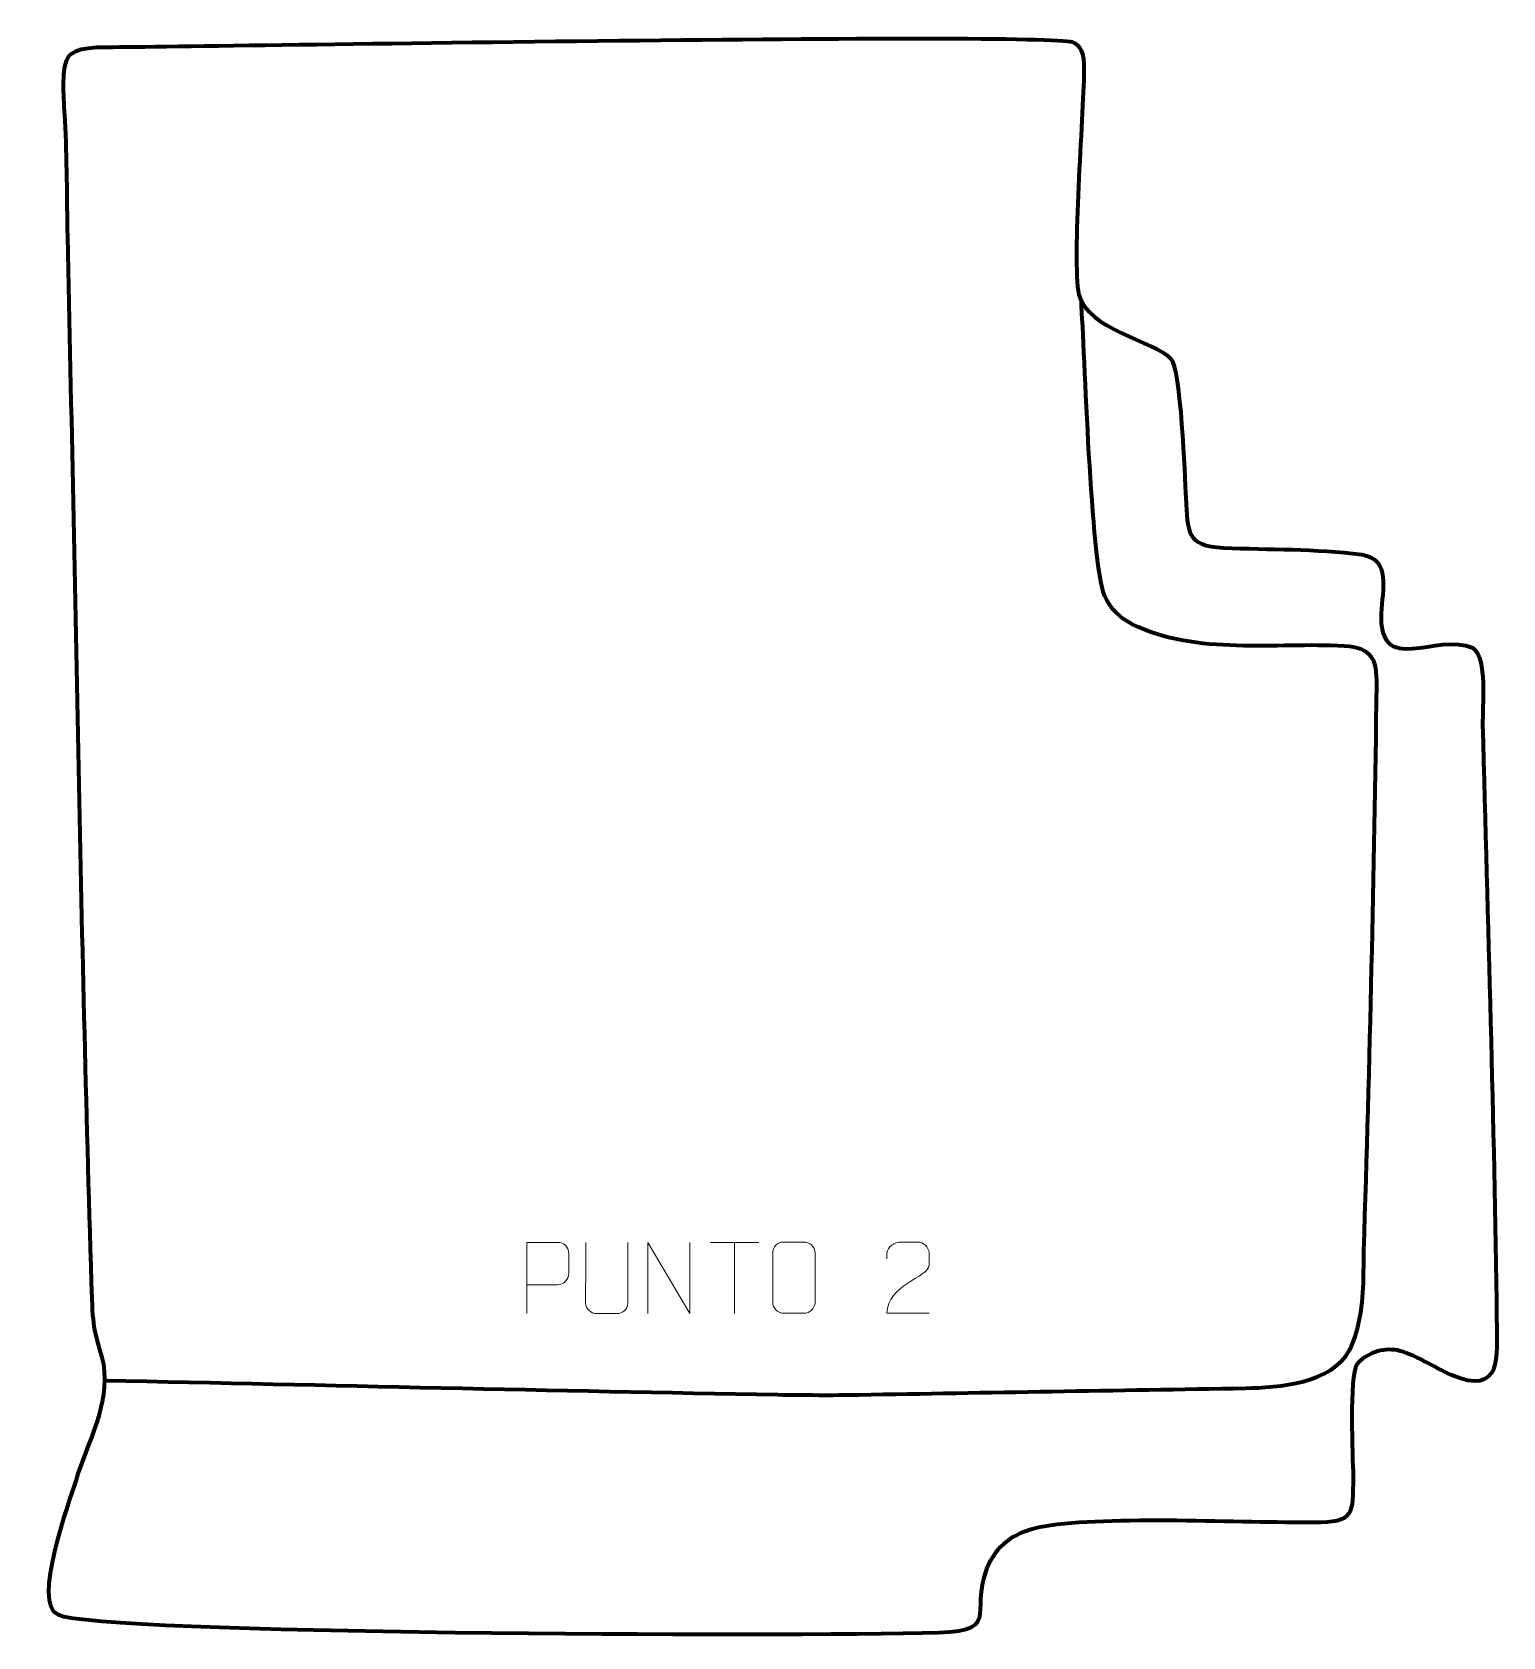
# Model space of a CAD drawing. Header units: millimetres. Extents: x -529 to -14, y 74 to 636.
import ezdxf

# ---------------------------------------------------------------- set-up
doc = ezdxf.new("R2010")
doc.units = ezdxf.units.MM
doc.header["$MEASUREMENT"] = 0
doc.layers.add('layer 2', color=7, linetype='Continuous')
doc.layers.add('layer 3', color=7, linetype='Continuous')

msp = doc.modelspace()

# ---------------------------------------------------------------- linework, layer by layer
at = {"layer": 'layer 2', "color": 142, "lineweight": 158}
msp.add_open_spline([(-503.5975, 163.6355), (-425.0298, 161.9783), (-346.3435, 160.0032), (-267.7855, 158.6553), (-267.7855, 158.6553), (-258.253, 158.4918), (-248.766, 158.4369), (-239.2323, 158.5961), (-239.2323, 158.5961), (-194.0874, 159.4204), (-148.9405, 160.1397), (-103.7947, 160.9148), (-103.7947, 160.9148), (-92.1594, 161.1147), (-73.3827, 162.5632), (-67.3812, 174.2472), (-67.3812, 174.2472), (-63.2447, 182.3005), (-62.5111, 192.3482), (-62.389, 201.2588), (-62.389, 201.2588), (-62.368, 203.853), (-62.3529, 206.4195), (-62.2902, 209.0147), (-62.2902, 209.0147), (-60.2415, 275.1495), (-58.6225, 341.284), (-57.7694, 407.4459), (-57.7694, 407.4459), (-57.6605, 416.0922), (-59.3984, 420.4447), (-69.1907, 420.9889), (-69.1907, 420.9889), (-93.5547, 422.343), (-120.664, 417.6179), (-143.455, 428.6112), (-143.455, 428.6112), (-148.164, 431.1617), (-150.9649, 433.927), (-153.2232, 438.7772), (-153.2232, 438.7772), (-157.9834, 450.4551), (-160.2458, 525.0182), (-161.3374, 541.7456)], degree=3, knots=[0, 0, 0, 0, 0.08333333, 0.08333333, 0.08333333, 0.08333333, 0.16666667, 0.16666667, 0.16666667, 0.16666667, 0.25, 0.25, 0.25, 0.25, 0.33333333, 0.33333333, 0.33333333, 0.33333333, 0.41666667, 0.41666667, 0.41666667, 0.41666667, 0.5, 0.5, 0.5, 0.5, 0.58333333, 0.58333333, 0.58333333, 0.58333333, 0.66666667, 0.66666667, 0.66666667, 0.66666667, 0.75, 0.75, 0.75, 0.75, 0.83333333, 0.83333333, 0.83333333, 0.83333333, 1, 1, 1, 1], dxfattribs=at)
at = {"layer": 'layer 3', "color": 242, "lineweight": 158}
msp.add_open_spline([(-502.7734, 630.9552), (-513.6688, 630.8966), (-516.3827, 629.2859), (-517.4559, 624.9299), (-517.4559, 624.9299), (-518.4897, 620.7338), (-518.0873, 613.9565), (-517.5858, 605.2852), (-517.5858, 605.2852), (-516.8082, 591.841), (-516.9133, 578.0218), (-516.6301, 564.5264), (-516.6301, 564.5264), (-513.8148, 440.4642), (-512.0497, 316.2016), (-508.0907, 192.1882), (-508.0907, 192.1882), (-507.7101, 180.2672), (-506.6187, 179.9953), (-504.0244, 169.2709), (-504.0244, 169.2709), (-501.6596, 155.1862), (-509.6509, 141.9439), (-513.7326, 128.423), (-513.7326, 128.423), (-516.1365, 120.8406), (-529.1295, 85.5189), (-520.0333, 81.4183), (-520.0333, 81.4183), (-504.988, 74.6356), (-266.883, 73.724), (-211.3541, 75.1612), (-211.3541, 75.1612), (-188.0601, 75.7815), (-202.1068, 83.6922), (-193.1437, 100.4819), (-193.1437, 100.4819), (-189.1858, 107.8959), (-182.1549, 111.1312), (-174.2665, 112.4692), (-174.2665, 112.4692), (-152.2257, 116.208), (-103.9866, 113.6086), (-79.7891, 113.8025), (-79.7891, 113.8025), (-65.5687, 113.9164), (-66.1701, 116.3513), (-66.0887, 130.089), (-66.0887, 130.089), (-66.1586, 136.7091), (-67.5888, 165.1923), (-64.7149, 169.1569), (-64.7149, 169.1569), (-61.8117, 173.1619), (-55.4864, 175.1422), (-50.5934, 174.1651), (-50.5934, 174.1651), (-45.1456, 173.0772), (-37.3274, 168.0732), (-31.8533, 165.6042), (-31.8533, 165.6042), (-13.5701, 157.7497), (-15.6604, 171.9978), (-15.7796, 185.0687), (-15.7796, 185.0687), (-16.5916, 254.6048), (-18.9707, 324.0203), (-20.6815, 393.5264), (-20.6815, 393.5264), (-20.8242, 399.3208), (-18.9514, 417.2997), (-24.1436, 420.3546), (-24.1436, 420.3546), (-36.7409, 426.1477), (-57.1791, 409.8464), (-56.2571, 432.5681), (-56.2571, 432.5681), (-55.9339, 440.5336), (-52.5932, 451.5677), (-63.071, 453.0603), (-63.071, 453.0603), (-79.6152, 455.1972), (-95.1224, 454.7347), (-111.6013, 455.4824), (-111.6013, 455.4824), (-124.6692, 456.0753), (-124.0103, 461.0624), (-124.6866, 472.9077), (-124.6866, 472.9077), (-125.135, 480.4774), (-126.47, 518.1265), (-130.0345, 521.8195), (-130.0345, 521.8195), (-135.7509, 527.742), (-159.2728, 532.0603), (-162.2391, 544.1543), (-162.2391, 544.1543), (-164.7637, 557.3604), (-160.6152, 605.962), (-160.42, 622.684), (-160.42, 622.684), (-160.3442, 629.1724), (-161.6925, 631.7684), (-164.5868, 632.7285), (-164.5868, 632.7285), (-175.0357, 636.1946), (-465.2237, 631.1572), (-502.7734, 630.9552)], degree=3, knots=[0, 0, 0, 0, 0.03571429, 0.03571429, 0.03571429, 0.03571429, 0.07142857, 0.07142857, 0.07142857, 0.07142857, 0.10714286, 0.10714286, 0.10714286, 0.10714286, 0.14285714, 0.14285714, 0.14285714, 0.14285714, 0.17857143, 0.17857143, 0.17857143, 0.17857143, 0.21428571, 0.21428571, 0.21428571, 0.21428571, 0.25, 0.25, 0.25, 0.25, 0.28571429, 0.28571429, 0.28571429, 0.28571429, 0.32142857, 0.32142857, 0.32142857, 0.32142857, 0.35714286, 0.35714286, 0.35714286, 0.35714286, 0.39285714, 0.39285714, 0.39285714, 0.39285714, 0.42857143, 0.42857143, 0.42857143, 0.42857143, 0.46428571, 0.46428571, 0.46428571, 0.46428571, 0.5, 0.5, 0.5, 0.5, 0.53571429, 0.53571429, 0.53571429, 0.53571429, 0.57142857, 0.57142857, 0.57142857, 0.57142857, 0.60714286, 0.60714286, 0.60714286, 0.60714286, 0.64285714, 0.64285714, 0.64285714, 0.64285714, 0.67857143, 0.67857143, 0.67857143, 0.67857143, 0.71428571, 0.71428571, 0.71428571, 0.71428571, 0.75, 0.75, 0.75, 0.75, 0.78571429, 0.78571429, 0.78571429, 0.78571429, 0.82142857, 0.82142857, 0.82142857, 0.82142857, 0.85714286, 0.85714286, 0.85714286, 0.85714286, 0.89285714, 0.89285714, 0.89285714, 0.89285714, 0.92857143, 0.92857143, 0.92857143, 0.92857143, 1, 1, 1, 1], dxfattribs=at)
at = {"layer": 'layer 3', "color": 250, "lineweight": 9}
for points, knots in [([(-355.7098, 187.0555), (-355.7098, 187.0555), (-355.7098, 212.0091), (-355.7098, 212.0091), (-355.7098, 212.0091), (-352.1148, 212.0091), (-348.5195, 212.0091), (-344.9241, 212.0091), (-344.9241, 212.0091), (-342.5989, 211.9712), (-341.0415, 210.4811), (-341.0457, 208.115), (-341.0457, 208.115), (-341.0461, 206.0793), (-341.0461, 203.02), (-341.0457, 200.984), (-341.0457, 200.984), (-341.0522, 199.1086), (-342.8644, 197.1667), (-344.874, 197.1476), (-344.874, 197.1476), (-344.874, 197.1476), (-355.7098, 197.1476), (-355.7098, 197.1476)], [0, 0, 0, 0, 0.14285714, 0.14285714, 0.14285714, 0.14285714, 0.28571429, 0.28571429, 0.28571429, 0.28571429, 0.42857143, 0.42857143, 0.42857143, 0.42857143, 0.57142857, 0.57142857, 0.57142857, 0.57142857, 0.71428571, 0.71428571, 0.71428571, 0.71428571, 1, 1, 1, 1]), ([(-320.3597, 212.0131), (-320.3601, 206.4736), (-320.2643, 196.2718), (-320.2639, 190.7314), (-320.2639, 190.7314), (-320.4037, 188.4919), (-322.0809, 187.0657), (-324.2286, 187.0552), (-324.2286, 187.0552), (-326.5605, 187.0556), (-328.8924, 187.0556), (-331.2239, 187.0552), (-331.2239, 187.0552), (-333.1489, 186.9537), (-335.121, 188.7702), (-335.1098, 190.7147), (-335.1098, 190.7147), (-335.1095, 196.2766), (-335.0141, 206.452), (-335.0145, 212.0131)], [0, 0, 0, 0, 0.16666667, 0.16666667, 0.16666667, 0.16666667, 0.33333333, 0.33333333, 0.33333333, 0.33333333, 0.5, 0.5, 0.5, 0.5, 0.66666667, 0.66666667, 0.66666667, 0.66666667, 1, 1, 1, 1]), ([(-313.2487, 187.0594), (-313.2487, 187.0594), (-313.2487, 212.0129), (-313.2487, 212.0129), (-313.2487, 212.0129), (-313.2487, 212.0129), (-298.5939, 187.0594), (-298.5939, 187.0594), (-298.5939, 187.0594), (-298.5939, 187.0594), (-298.5939, 212.0129), (-298.5939, 212.0129)], [0, 0, 0, 0, 0.25, 0.25, 0.25, 0.25, 0.5, 0.5, 0.5, 0.5, 1, 1, 1, 1]), ([(-265.6253, 212.1127), (-263.2996, 212.1127), (-260.9735, 212.1127), (-258.6474, 212.1127), (-258.6474, 212.1127), (-256.7008, 212.1483), (-254.7094, 210.6567), (-254.6827, 208.2191), (-254.6827, 208.2191), (-254.6831, 202.4722), (-254.6831, 196.7249), (-254.6827, 190.9772), (-254.6827, 190.9772), (-254.8225, 188.6538), (-256.4997, 187.1742), (-258.6474, 187.1634), (-258.6474, 187.1634), (-260.9793, 187.1638), (-263.3112, 187.1638), (-265.6427, 187.1634), (-265.6427, 187.1634), (-267.5677, 187.058), (-269.5398, 188.9425), (-269.5286, 190.9598), (-269.5286, 190.9598), (-269.5283, 196.7299), (-269.5283, 202.4996), (-269.5286, 208.2689), (-269.5286, 208.2689), (-269.5244, 210.407), (-267.7777, 212.1262), (-265.6253, 212.1127)], [0, 0, 0, 0, 0.11111111, 0.11111111, 0.11111111, 0.11111111, 0.22222222, 0.22222222, 0.22222222, 0.22222222, 0.33333333, 0.33333333, 0.33333333, 0.33333333, 0.44444444, 0.44444444, 0.44444444, 0.44444444, 0.55555556, 0.55555556, 0.55555556, 0.55555556, 0.66666667, 0.66666667, 0.66666667, 0.66666667, 0.77777778, 0.77777778, 0.77777778, 0.77777778, 1, 1, 1, 1]), ([(-214.7343, 187.1491), (-219.6487, 187.1494), (-224.5631, 187.1494), (-229.4772, 187.1491), (-229.4772, 187.1491), (-229.4772, 197.0814), (-214.8262, 199.7226), (-214.7343, 204.0329), (-214.7343, 204.0329), (-214.7346, 205.457), (-214.7346, 206.8807), (-214.7343, 208.304), (-214.7343, 208.304), (-214.7512, 210.3811), (-216.874, 212.1059), (-218.545, 212.1232), (-218.545, 212.1232), (-220.6182, 212.1228), (-222.6911, 212.1228), (-224.7635, 212.1232), (-224.7635, 212.1232), (-226.5856, 212.1397), (-229.4103, 210.3476), (-229.4772, 208.254), (-229.4772, 208.254), (-229.4772, 208.254), (-229.4772, 206.1992), (-229.4772, 206.1992)], [0, 0, 0, 0, 0.125, 0.125, 0.125, 0.125, 0.25, 0.25, 0.25, 0.25, 0.375, 0.375, 0.375, 0.375, 0.5, 0.5, 0.5, 0.5, 0.625, 0.625, 0.625, 0.625, 0.75, 0.75, 0.75, 0.75, 1, 1, 1, 1])]:
    msp.add_open_spline(points, degree=3, knots=knots, dxfattribs=at)
for points in [[(-291.3591, 211.9857), (-291.3591, 211.9857), (-274.3719, 211.9857), (-274.3719, 211.9857)], [(-282.8653, 187.0557), (-282.8653, 187.0557), (-282.8653, 212.0092), (-282.8653, 212.0092)]]:
    msp.add_open_spline(points, degree=3, dxfattribs=at)

doc.saveas('drawing.dxf')
